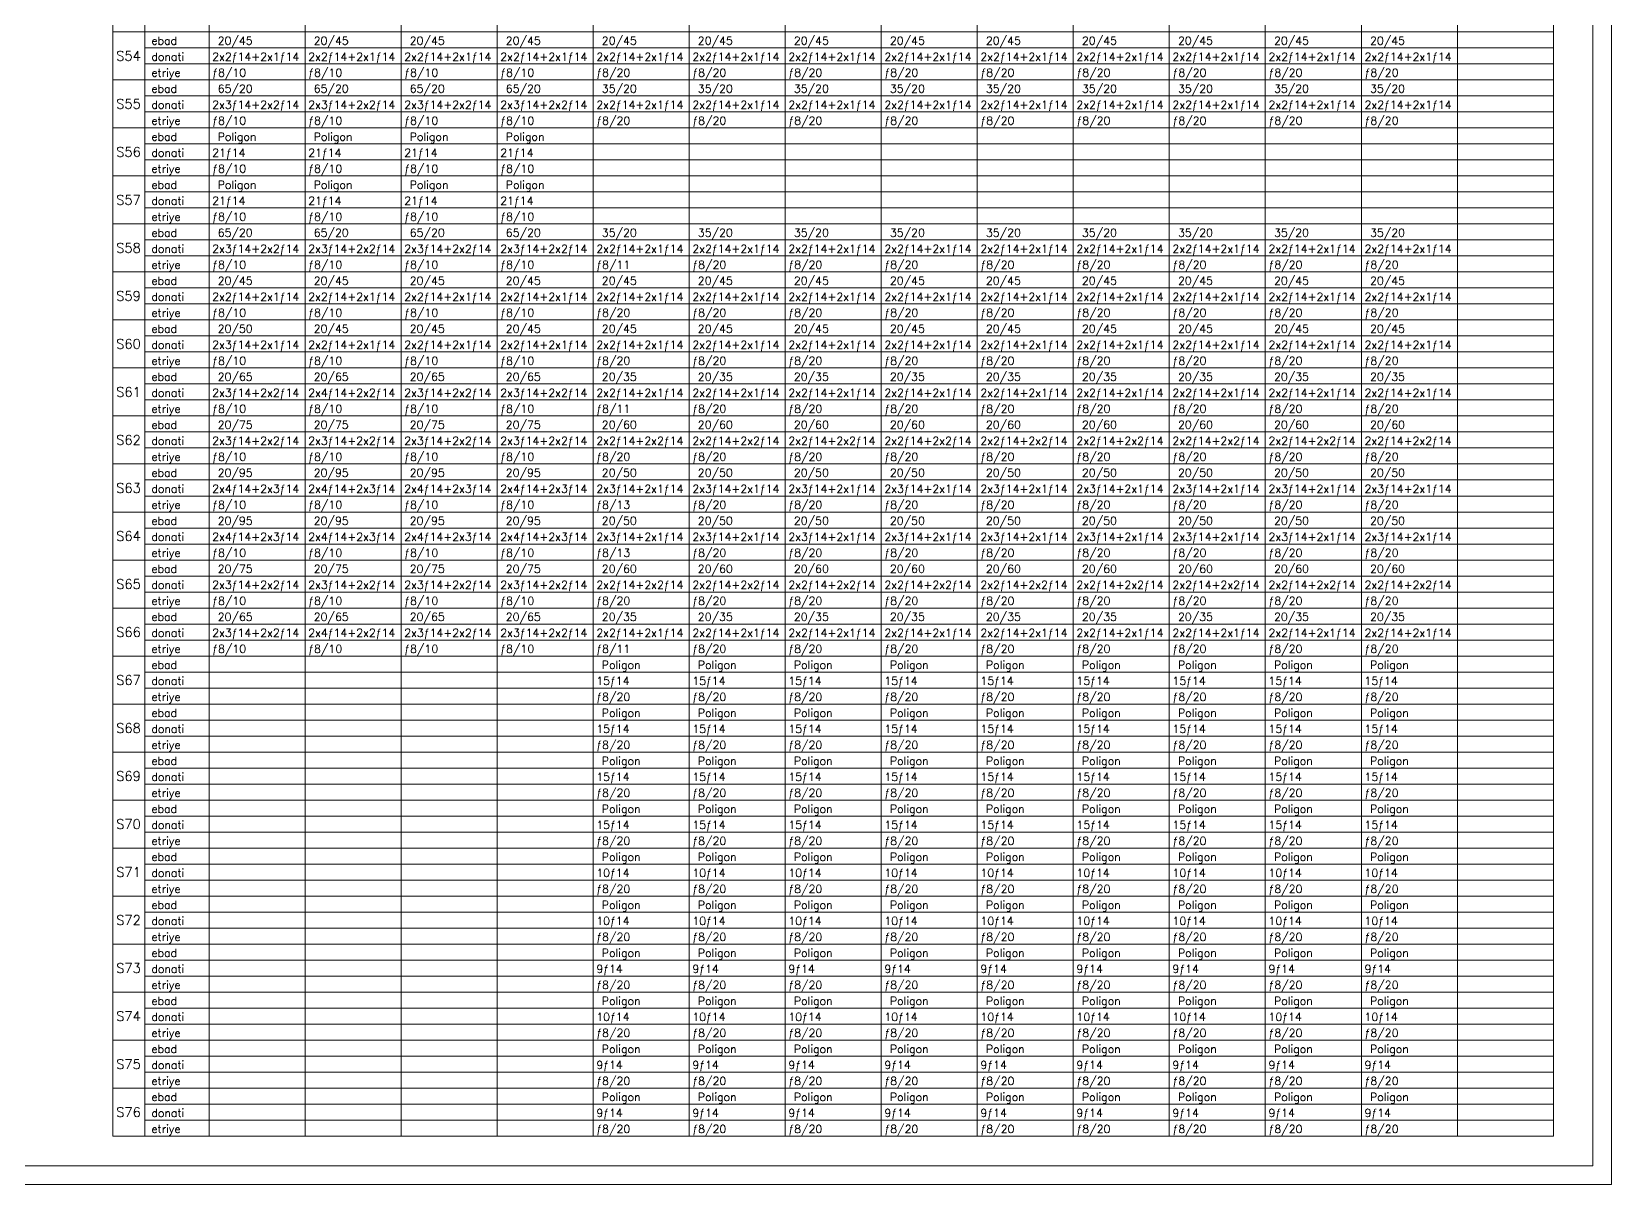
# Model space of a CAD drawing. Header units: inches. Extents: x -0.21 to 0.83, y 0.75 to 2.02.
# Drawn here: x 0.3412 to 0.8347, y 0.7468 to 1.1069 of the extents above; entities that cross this region are included whole.
import ezdxf

# ---------------------------------------------------------------- set-up
doc = ezdxf.new("R2010")
doc.units = ezdxf.units.IN
doc.header["$MEASUREMENT"] = 0
for name, color, linetype, lineweight in [('PENC2', 1, 'Continuous', 0), ('PENC3', 5, 'Continuous', 0), ('PENC4', 84, 'Continuous', 0)]:
    doc.layers.add(name, color=color, linetype=linetype, lineweight=lineweight)
doc.styles.add('RomanSTA', font='RomanSTA')

msp = doc.modelspace()

# ---------------------------------------------------------------- linework, layer by layer
at = {"layer": 'PENC2', "linetype": 'Continuous'}
for p, q in [((0.37661, 1.10182), (0.81661, 1.10182)), ((0.37661, 1.09682), (0.81661, 1.09682)), ((0.37661, 1.08682), (0.81661, 1.08682)), ((0.37661, 1.08182), (0.81661, 1.08182)), ((0.37661, 1.07182), (0.81661, 1.07182)), ((0.37661, 1.06682), (0.81661, 1.06682)), ((0.37661, 1.05682), (0.81661, 1.05682)), ((0.37661, 1.05182), (0.81661, 1.05182)), ((0.37661, 1.04182), (0.81661, 1.04182)), ((0.37661, 1.03682), (0.81661, 1.03682)), ((0.37661, 1.02682), (0.81661, 1.02682)), ((0.37661, 1.02182), (0.81661, 1.02182)), ((0.37661, 1.01182), (0.81661, 1.01182)), ((0.37661, 1.00682), (0.81661, 1.00682)), ((0.37661, 0.99682), (0.81661, 0.99682)), ((0.37661, 0.99182), (0.81661, 0.99182)), ((0.37661, 0.98182), (0.81661, 0.98182)), ((0.37661, 0.97682), (0.81661, 0.97682)), ((0.37661, 0.96682), (0.81661, 0.96682)), ((0.37661, 0.96182), (0.81661, 0.96182)), ((0.37661, 0.95182), (0.81661, 0.95182)), ((0.37661, 0.94682), (0.81661, 0.94682)), ((0.37661, 0.93682), (0.81661, 0.93682)), ((0.37661, 0.93182), (0.81661, 0.93182)), ((0.37661, 0.92182), (0.81661, 0.92182)), ((0.37661, 0.91682), (0.81661, 0.91682)), ((0.37661, 0.90682), (0.81661, 0.90682)), ((0.37661, 0.90182), (0.81661, 0.90182)), ((0.37661, 0.89182), (0.81661, 0.89182)), ((0.37661, 0.88682), (0.81661, 0.88682)), ((0.37661, 0.87682), (0.81661, 0.87682)), ((0.37661, 0.87182), (0.81661, 0.87182)), ((0.37661, 0.86182), (0.81661, 0.86182)), ((0.37661, 0.85682), (0.81661, 0.85682)), ((0.37661, 0.84682), (0.81661, 0.84682)), ((0.37661, 0.84182), (0.81661, 0.84182)), ((0.37661, 0.83182), (0.81661, 0.83182)), ((0.37661, 0.82682), (0.81661, 0.82682)), ((0.37661, 0.81682), (0.81661, 0.81682)), ((0.37661, 0.81182), (0.81661, 0.81182)), ((0.37661, 0.80182), (0.81661, 0.80182)), ((0.37661, 0.79682), (0.81661, 0.79682)), ((0.37661, 0.78682), (0.81661, 0.78682)), ((0.37661, 0.78182), (0.81661, 0.78182)), ((0.37661, 0.77182), (0.81661, 0.77182)), ((0.37661, 0.76682), (0.81661, 0.76682))]:
    msp.add_line(p, q, dxfattribs=at)
at = {"layer": 'PENC3'}
for points in [[(-0.15544, 1.95215), (-0.15544, 0.74675), (0.83473, 0.74675), (0.83473, 1.95215)], [(-0.14966, 1.94637), (-0.14966, 0.75254), (0.82895, 0.75254), (0.82895, 1.94637)]]:
    msp.add_lwpolyline(points, close=True, dxfattribs=at)
at = {"layer": 'PENC4', "linetype": 'Continuous'}
for p, q in [((0.36661, 1.91182), (0.36661, 0.76182)), ((0.39661, 1.91182), (0.39661, 0.76182)), ((0.42661, 1.91182), (0.42661, 0.76182)), ((0.45661, 1.91182), (0.45661, 0.76182)), ((0.48661, 1.91182), (0.48661, 0.76182)), ((0.51661, 1.91182), (0.51661, 0.76182)), ((0.54661, 1.91182), (0.54661, 0.76182)), ((0.57661, 1.91182), (0.57661, 0.76182)), ((0.60661, 1.91182), (0.60661, 0.76182)), ((0.63661, 1.91182), (0.63661, 0.76182)), ((0.66661, 1.91182), (0.66661, 0.76182)), ((0.69661, 1.91182), (0.69661, 0.76182)), ((0.72661, 1.91182), (0.72661, 0.76182)), ((0.75661, 1.91182), (0.75661, 0.76182)), ((0.78661, 1.91182), (0.78661, 0.76182)), ((0.81661, 1.91182), (0.81661, 0.76182)), ((0.37661, 1.90182), (0.37661, 0.76182)), ((0.36661, 1.10682), (0.81661, 1.10682)), ((0.36661, 1.09182), (0.81661, 1.09182)), ((0.36661, 1.07682), (0.81661, 1.07682)), ((0.36661, 1.06182), (0.81661, 1.06182)), ((0.36661, 1.04682), (0.81661, 1.04682)), ((0.36661, 1.03182), (0.81661, 1.03182)), ((0.36661, 1.01682), (0.81661, 1.01682)), ((0.36661, 1.00182), (0.81661, 1.00182)), ((0.36661, 0.98682), (0.81661, 0.98682)), ((0.36661, 0.97182), (0.81661, 0.97182)), ((0.36661, 0.95682), (0.81661, 0.95682)), ((0.36661, 0.94182), (0.81661, 0.94182)), ((0.36661, 0.92682), (0.81661, 0.92682)), ((0.36661, 0.91182), (0.81661, 0.91182)), ((0.36661, 0.89682), (0.81661, 0.89682)), ((0.36661, 0.88182), (0.81661, 0.88182)), ((0.36661, 0.86682), (0.81661, 0.86682)), ((0.36661, 0.85182), (0.81661, 0.85182)), ((0.36661, 0.83682), (0.81661, 0.83682)), ((0.36661, 0.82182), (0.81661, 0.82182)), ((0.36661, 0.80682), (0.81661, 0.80682)), ((0.36661, 0.79182), (0.81661, 0.79182)), ((0.36661, 0.77682), (0.81661, 0.77682)), ((0.36661, 0.76182), (0.81661, 0.76182))]:
    msp.add_line(p, q, dxfattribs=at)

# ---------------------------------------------------------------- texts
at = {"layer": 'PENC2', "style": 'RomanSTA'}
for s, p in [('ebad', (0.37861, 1.10282)), ('donati', (0.37861, 1.09782)), ('etriye', (0.37861, 1.09282)), ('ebad', (0.37861, 1.08782)), ('donati', (0.37861, 1.08282)), ('etriye', (0.37861, 1.07782)), ('ebad', (0.37861, 1.07282)), ('donati', (0.37861, 1.06782)), ('etriye', (0.37861, 1.06282)), ('ebad', (0.37861, 1.05782)), ('donati', (0.37861, 1.05282)), ('etriye', (0.37861, 1.04782)), ('ebad', (0.37861, 1.04282)), ('donati', (0.37861, 1.03782)), ('etriye', (0.37861, 1.03282)), ('ebad', (0.37861, 1.02782)), ('donati', (0.37861, 1.02282)), ('etriye', (0.37861, 1.01782)), ('ebad', (0.37861, 1.01282)), ('donati', (0.37861, 1.00782)), ('etriye', (0.37861, 1.00282)), ('ebad', (0.37861, 0.99782)), ('donati', (0.37861, 0.99282)), ('etriye', (0.37861, 0.98782)), ('ebad', (0.37861, 0.98282)), ('donati', (0.37861, 0.97782)), ('etriye', (0.37861, 0.97282)), ('ebad', (0.37861, 0.96782)), ('donati', (0.37861, 0.96282)), ('etriye', (0.37861, 0.95782)), ('ebad', (0.37861, 0.95282)), ('donati', (0.37861, 0.94782)), ('etriye', (0.37861, 0.94282)), ('ebad', (0.37861, 0.93782)), ('donati', (0.37861, 0.93282)), ('etriye', (0.37861, 0.92782)), ('ebad', (0.37861, 0.92282)), ('donati', (0.37861, 0.91782)), ('etriye', (0.37861, 0.91282)), ('ebad', (0.37861, 0.90782)), ('donati', (0.37861, 0.90282)), ('etriye', (0.37861, 0.89782)), ('ebad', (0.37861, 0.89282)), ('donati', (0.37861, 0.88782)), ('etriye', (0.37861, 0.88282)), ('ebad', (0.37861, 0.87782)), ('donati', (0.37861, 0.87282)), ('etriye', (0.37861, 0.86782)), ('ebad', (0.37861, 0.86282)), ('donati', (0.37861, 0.85782)), ('etriye', (0.37861, 0.85282)), ('ebad', (0.37861, 0.84782)), ('donati', (0.37861, 0.84282)), ('etriye', (0.37861, 0.83782)), ('ebad', (0.37861, 0.83282)), ('donati', (0.37861, 0.82782)), ('etriye', (0.37861, 0.82282)), ('ebad', (0.37861, 0.81782)), ('donati', (0.37861, 0.81282)), ('etriye', (0.37861, 0.80782)), ('ebad', (0.37861, 0.80282)), ('donati', (0.37861, 0.79782)), ('etriye', (0.37861, 0.79282)), ('ebad', (0.37861, 0.78782)), ('donati', (0.37861, 0.78282)), ('etriye', (0.37861, 0.77782)), ('ebad', (0.37861, 0.77282)), ('donati', (0.37861, 0.76782)), ('etriye', (0.37861, 0.76282))]:
    msp.add_text(s, height=0.0025, dxfattribs=at).set_placement(p)
at = {"layer": 'PENC3', "style": 'RomanSTA'}
for s, p in [(' 20/45', (0.39761, 1.10282)), (' 20/45', (0.42761, 1.10282)), (' 20/45', (0.45761, 1.10282)), (' 20/45', (0.48761, 1.10282)), (' 20/45', (0.51761, 1.10282)), (' 20/45', (0.54761, 1.10282)), (' 20/45', (0.57761, 1.10282)), (' 20/45', (0.60761, 1.10282)), (' 20/45', (0.63761, 1.10282)), (' 20/45', (0.66761, 1.10282)), (' 20/45', (0.69761, 1.10282)), (' 20/45', (0.72761, 1.10282)), (' 20/45', (0.75761, 1.10282)), ('ƒ8/10', (0.39761, 1.09282)), ('2x2ƒ14+2x1ƒ14', (0.39761, 1.09782)), ('ƒ8/10', (0.42761, 1.09282)), ('2x2ƒ14+2x1ƒ14', (0.42761, 1.09782)), ('ƒ8/10', (0.45761, 1.09282)), ('2x2ƒ14+2x1ƒ14', (0.45761, 1.09782)), ('ƒ8/10', (0.48761, 1.09282)), ('2x2ƒ14+2x1ƒ14', (0.48761, 1.09782)), ('ƒ8/20', (0.51761, 1.09282)), ('2x2ƒ14+2x1ƒ14', (0.51761, 1.09782)), ('ƒ8/20', (0.54761, 1.09282)), ('2x2ƒ14+2x1ƒ14', (0.54761, 1.09782)), ('ƒ8/20', (0.57761, 1.09282)), ('2x2ƒ14+2x1ƒ14', (0.57761, 1.09782)), ('ƒ8/20', (0.60761, 1.09282)), ('2x2ƒ14+2x1ƒ14', (0.60761, 1.09782)), ('ƒ8/20', (0.63761, 1.09282)), ('2x2ƒ14+2x1ƒ14', (0.63761, 1.09782)), ('ƒ8/20', (0.66761, 1.09282)), ('2x2ƒ14+2x1ƒ14', (0.66761, 1.09782)), ('ƒ8/20', (0.69761, 1.09282)), ('2x2ƒ14+2x1ƒ14', (0.69761, 1.09782)), ('ƒ8/20', (0.72761, 1.09282)), ('2x2ƒ14+2x1ƒ14', (0.72761, 1.09782)), ('ƒ8/20', (0.75761, 1.09282)), ('2x2ƒ14+2x1ƒ14', (0.75761, 1.09782)), (' 65/20', (0.39761, 1.08782)), (' 65/20', (0.42761, 1.08782)), (' 65/20', (0.45761, 1.08782)), (' 65/20', (0.48761, 1.08782)), (' 35/20', (0.51761, 1.08782)), (' 35/20', (0.54761, 1.08782)), (' 35/20', (0.57761, 1.08782)), (' 35/20', (0.60761, 1.08782)), (' 35/20', (0.63761, 1.08782)), (' 35/20', (0.66761, 1.08782)), (' 35/20', (0.69761, 1.08782)), (' 35/20', (0.72761, 1.08782)), (' 35/20', (0.75761, 1.08782)), ('2x3ƒ14+2x2ƒ14', (0.39761, 1.08282)), ('2x3ƒ14+2x2ƒ14', (0.42761, 1.08282)), ('2x3ƒ14+2x2ƒ14', (0.45761, 1.08282)), ('2x3ƒ14+2x2ƒ14', (0.48761, 1.08282)), ('2x2ƒ14+2x1ƒ14', (0.51761, 1.08282)), ('2x2ƒ14+2x1ƒ14', (0.54761, 1.08282)), ('2x2ƒ14+2x1ƒ14', (0.57761, 1.08282)), ('2x2ƒ14+2x1ƒ14', (0.60761, 1.08282)), ('2x2ƒ14+2x1ƒ14', (0.63761, 1.08282)), ('2x2ƒ14+2x1ƒ14', (0.66761, 1.08282)), ('2x2ƒ14+2x1ƒ14', (0.69761, 1.08282)), ('2x2ƒ14+2x1ƒ14', (0.72761, 1.08282)), ('2x2ƒ14+2x1ƒ14', (0.75761, 1.08282)), ('ƒ8/10', (0.39761, 1.07782)), ('ƒ8/10', (0.42761, 1.07782)), ('ƒ8/10', (0.45761, 1.07782)), ('ƒ8/10', (0.48761, 1.07782)), ('ƒ8/20', (0.51761, 1.07782)), ('ƒ8/20', (0.54761, 1.07782)), ('ƒ8/20', (0.57761, 1.07782)), ('ƒ8/20', (0.60761, 1.07782)), ('ƒ8/20', (0.63761, 1.07782)), ('ƒ8/20', (0.66761, 1.07782)), ('ƒ8/20', (0.69761, 1.07782)), ('ƒ8/20', (0.72761, 1.07782)), ('ƒ8/20', (0.75761, 1.07782)), (' Poligon', (0.39761, 1.07282)), (' Poligon', (0.42761, 1.07282)), (' Poligon', (0.45761, 1.07282)), (' Poligon', (0.48761, 1.07282)), ('21ƒ14', (0.39761, 1.06782)), ('21ƒ14', (0.42761, 1.06782)), ('21ƒ14', (0.45761, 1.06782)), ('21ƒ14', (0.48761, 1.06782)), ('ƒ8/10', (0.39761, 1.06282)), ('ƒ8/10', (0.42761, 1.06282)), ('ƒ8/10', (0.45761, 1.06282)), ('ƒ8/10', (0.48761, 1.06282)), (' Poligon', (0.39761, 1.05782)), (' Poligon', (0.42761, 1.05782)), (' Poligon', (0.45761, 1.05782)), (' Poligon', (0.48761, 1.05782)), ('21ƒ14', (0.39761, 1.05282)), ('21ƒ14', (0.42761, 1.05282)), ('21ƒ14', (0.45761, 1.05282)), ('21ƒ14', (0.48761, 1.05282)), ('ƒ8/10', (0.39761, 1.04782)), ('ƒ8/10', (0.42761, 1.04782)), ('ƒ8/10', (0.45761, 1.04782)), ('ƒ8/10', (0.48761, 1.04782)), (' 65/20', (0.39761, 1.04282)), (' 65/20', (0.42761, 1.04282)), (' 65/20', (0.45761, 1.04282)), (' 65/20', (0.48761, 1.04282)), (' 35/20', (0.51761, 1.04282)), (' 35/20', (0.54761, 1.04282)), (' 35/20', (0.57761, 1.04282)), (' 35/20', (0.60761, 1.04282)), (' 35/20', (0.63761, 1.04282)), (' 35/20', (0.66761, 1.04282)), (' 35/20', (0.69761, 1.04282)), (' 35/20', (0.72761, 1.04282)), (' 35/20', (0.75761, 1.04282)), ('2x3ƒ14+2x2ƒ14', (0.39761, 1.03782)), ('2x3ƒ14+2x2ƒ14', (0.42761, 1.03782)), ('2x3ƒ14+2x2ƒ14', (0.45761, 1.03782)), ('2x3ƒ14+2x2ƒ14', (0.48761, 1.03782)), ('2x2ƒ14+2x1ƒ14', (0.51761, 1.03782)), ('2x2ƒ14+2x1ƒ14', (0.54761, 1.03782)), ('2x2ƒ14+2x1ƒ14', (0.57761, 1.03782)), ('2x2ƒ14+2x1ƒ14', (0.60761, 1.03782)), ('2x2ƒ14+2x1ƒ14', (0.63761, 1.03782)), ('2x2ƒ14+2x1ƒ14', (0.66761, 1.03782)), ('2x2ƒ14+2x1ƒ14', (0.69761, 1.03782)), ('2x2ƒ14+2x1ƒ14', (0.72761, 1.03782)), ('2x2ƒ14+2x1ƒ14', (0.75761, 1.03782)), ('ƒ8/10', (0.39761, 1.03282)), ('ƒ8/10', (0.42761, 1.03282)), ('ƒ8/10', (0.45761, 1.03282)), ('ƒ8/10', (0.48761, 1.03282)), ('ƒ8/11', (0.51761, 1.03282)), ('ƒ8/20', (0.54761, 1.03282)), ('ƒ8/20', (0.57761, 1.03282)), ('ƒ8/20', (0.60761, 1.03282)), ('ƒ8/20', (0.63761, 1.03282)), ('ƒ8/20', (0.66761, 1.03282)), ('ƒ8/20', (0.69761, 1.03282)), ('ƒ8/20', (0.72761, 1.03282)), ('ƒ8/20', (0.75761, 1.03282)), (' 20/45', (0.39761, 1.02782)), (' 20/45', (0.42761, 1.02782)), (' 20/45', (0.45761, 1.02782)), (' 20/45', (0.48761, 1.02782)), (' 20/45', (0.51761, 1.02782)), (' 20/45', (0.54761, 1.02782)), (' 20/45', (0.57761, 1.02782)), (' 20/45', (0.60761, 1.02782)), (' 20/45', (0.63761, 1.02782)), (' 20/45', (0.66761, 1.02782)), (' 20/45', (0.69761, 1.02782)), (' 20/45', (0.72761, 1.02782)), (' 20/45', (0.75761, 1.02782)), ('2x2ƒ14+2x1ƒ14', (0.39761, 1.02282)), ('2x2ƒ14+2x1ƒ14', (0.42761, 1.02282)), ('2x2ƒ14+2x1ƒ14', (0.45761, 1.02282)), ('2x2ƒ14+2x1ƒ14', (0.48761, 1.02282)), ('2x2ƒ14+2x1ƒ14', (0.51761, 1.02282)), ('2x2ƒ14+2x1ƒ14', (0.54761, 1.02282)), ('2x2ƒ14+2x1ƒ14', (0.57761, 1.02282)), ('2x2ƒ14+2x1ƒ14', (0.60761, 1.02282)), ('2x2ƒ14+2x1ƒ14', (0.63761, 1.02282)), ('2x2ƒ14+2x1ƒ14', (0.66761, 1.02282)), ('2x2ƒ14+2x1ƒ14', (0.69761, 1.02282)), ('2x2ƒ14+2x1ƒ14', (0.72761, 1.02282)), ('2x2ƒ14+2x1ƒ14', (0.75761, 1.02282)), ('ƒ8/10', (0.39761, 1.01782)), ('ƒ8/10', (0.42761, 1.01782)), ('ƒ8/10', (0.45761, 1.01782)), ('ƒ8/10', (0.48761, 1.01782)), ('ƒ8/20', (0.51761, 1.01782)), ('ƒ8/20', (0.54761, 1.01782)), ('ƒ8/20', (0.57761, 1.01782)), ('ƒ8/20', (0.60761, 1.01782)), ('ƒ8/20', (0.63761, 1.01782)), ('ƒ8/20', (0.66761, 1.01782)), ('ƒ8/20', (0.69761, 1.01782)), ('ƒ8/20', (0.72761, 1.01782)), ('ƒ8/20', (0.75761, 1.01782)), (' 20/50', (0.39761, 1.01282)), (' 20/45', (0.42761, 1.01282)), (' 20/45', (0.45761, 1.01282)), (' 20/45', (0.48761, 1.01282)), (' 20/45', (0.51761, 1.01282)), (' 20/45', (0.54761, 1.01282)), (' 20/45', (0.57761, 1.01282)), (' 20/45', (0.60761, 1.01282)), (' 20/45', (0.63761, 1.01282)), (' 20/45', (0.66761, 1.01282)), (' 20/45', (0.69761, 1.01282)), (' 20/45', (0.72761, 1.01282)), (' 20/45', (0.75761, 1.01282)), ('2x3ƒ14+2x1ƒ14', (0.39761, 1.00782)), ('2x2ƒ14+2x1ƒ14', (0.42761, 1.00782)), ('2x2ƒ14+2x1ƒ14', (0.45761, 1.00782)), ('2x2ƒ14+2x1ƒ14', (0.48761, 1.00782)), ('2x2ƒ14+2x1ƒ14', (0.51761, 1.00782)), ('2x2ƒ14+2x1ƒ14', (0.54761, 1.00782)), ('2x2ƒ14+2x1ƒ14', (0.57761, 1.00782)), ('2x2ƒ14+2x1ƒ14', (0.60761, 1.00782)), ('2x2ƒ14+2x1ƒ14', (0.63761, 1.00782)), ('2x2ƒ14+2x1ƒ14', (0.66761, 1.00782)), ('2x2ƒ14+2x1ƒ14', (0.69761, 1.00782)), ('2x2ƒ14+2x1ƒ14', (0.72761, 1.00782)), ('2x2ƒ14+2x1ƒ14', (0.75761, 1.00782)), ('ƒ8/10', (0.39761, 1.00282)), ('ƒ8/10', (0.42761, 1.00282)), ('ƒ8/10', (0.45761, 1.00282)), ('ƒ8/10', (0.48761, 1.00282)), ('ƒ8/20', (0.51761, 1.00282)), ('ƒ8/20', (0.54761, 1.00282)), ('ƒ8/20', (0.57761, 1.00282)), ('ƒ8/20', (0.60761, 1.00282)), ('ƒ8/20', (0.63761, 1.00282)), ('ƒ8/20', (0.66761, 1.00282)), ('ƒ8/20', (0.69761, 1.00282)), ('ƒ8/20', (0.72761, 1.00282)), ('ƒ8/20', (0.75761, 1.00282)), (' 20/65', (0.39761, 0.99782)), (' 20/65', (0.42761, 0.99782)), (' 20/65', (0.45761, 0.99782)), (' 20/65', (0.48761, 0.99782)), (' 20/35', (0.51761, 0.99782)), (' 20/35', (0.54761, 0.99782)), (' 20/35', (0.57761, 0.99782)), (' 20/35', (0.60761, 0.99782)), (' 20/35', (0.63761, 0.99782)), (' 20/35', (0.66761, 0.99782)), (' 20/35', (0.69761, 0.99782)), (' 20/35', (0.72761, 0.99782)), (' 20/35', (0.75761, 0.99782)), ('2x3ƒ14+2x2ƒ14', (0.39761, 0.99282)), ('2x4ƒ14+2x2ƒ14', (0.42761, 0.99282)), ('2x3ƒ14+2x2ƒ14', (0.45761, 0.99282)), ('2x3ƒ14+2x2ƒ14', (0.48761, 0.99282)), ('2x2ƒ14+2x1ƒ14', (0.51761, 0.99282)), ('2x2ƒ14+2x1ƒ14', (0.54761, 0.99282)), ('2x2ƒ14+2x1ƒ14', (0.57761, 0.99282)), ('2x2ƒ14+2x1ƒ14', (0.60761, 0.99282)), ('2x2ƒ14+2x1ƒ14', (0.63761, 0.99282)), ('2x2ƒ14+2x1ƒ14', (0.66761, 0.99282)), ('2x2ƒ14+2x1ƒ14', (0.69761, 0.99282)), ('2x2ƒ14+2x1ƒ14', (0.72761, 0.99282)), ('2x2ƒ14+2x1ƒ14', (0.75761, 0.99282)), ('ƒ8/10', (0.39761, 0.98782)), ('ƒ8/10', (0.42761, 0.98782)), ('ƒ8/10', (0.45761, 0.98782)), ('ƒ8/10', (0.48761, 0.98782)), ('ƒ8/11', (0.51761, 0.98782)), ('ƒ8/20', (0.54761, 0.98782)), ('ƒ8/20', (0.57761, 0.98782)), ('ƒ8/20', (0.60761, 0.98782)), ('ƒ8/20', (0.63761, 0.98782)), ('ƒ8/20', (0.66761, 0.98782)), ('ƒ8/20', (0.69761, 0.98782)), ('ƒ8/20', (0.72761, 0.98782)), ('ƒ8/20', (0.75761, 0.98782)), (' 20/75', (0.39761, 0.98282)), (' 20/75', (0.42761, 0.98282)), (' 20/75', (0.45761, 0.98282)), (' 20/75', (0.48761, 0.98282)), (' 20/60', (0.51761, 0.98282)), (' 20/60', (0.54761, 0.98282)), (' 20/60', (0.57761, 0.98282)), (' 20/60', (0.60761, 0.98282)), (' 20/60', (0.63761, 0.98282)), (' 20/60', (0.66761, 0.98282)), (' 20/60', (0.69761, 0.98282)), (' 20/60', (0.72761, 0.98282)), (' 20/60', (0.75761, 0.98282)), ('2x3ƒ14+2x2ƒ14', (0.39761, 0.97782)), ('2x3ƒ14+2x2ƒ14', (0.42761, 0.97782)), ('2x3ƒ14+2x2ƒ14', (0.45761, 0.97782)), ('2x3ƒ14+2x2ƒ14', (0.48761, 0.97782)), ('2x2ƒ14+2x2ƒ14', (0.51761, 0.97782)), ('2x2ƒ14+2x2ƒ14', (0.54761, 0.97782)), ('2x2ƒ14+2x2ƒ14', (0.57761, 0.97782)), ('2x2ƒ14+2x2ƒ14', (0.60761, 0.97782)), ('2x2ƒ14+2x2ƒ14', (0.63761, 0.97782)), ('2x2ƒ14+2x2ƒ14', (0.66761, 0.97782)), ('2x2ƒ14+2x2ƒ14', (0.69761, 0.97782)), ('2x2ƒ14+2x2ƒ14', (0.72761, 0.97782)), ('2x2ƒ14+2x2ƒ14', (0.75761, 0.97782)), ('ƒ8/10', (0.39761, 0.97282)), ('ƒ8/10', (0.42761, 0.97282)), ('ƒ8/10', (0.45761, 0.97282)), ('ƒ8/10', (0.48761, 0.97282)), ('ƒ8/20', (0.51761, 0.97282)), ('ƒ8/20', (0.54761, 0.97282)), ('ƒ8/20', (0.57761, 0.97282)), ('ƒ8/20', (0.60761, 0.97282)), ('ƒ8/20', (0.63761, 0.97282)), ('ƒ8/20', (0.66761, 0.97282)), ('ƒ8/20', (0.69761, 0.97282)), ('ƒ8/20', (0.72761, 0.97282)), ('ƒ8/20', (0.75761, 0.97282)), (' 20/95', (0.39761, 0.96782)), (' 20/95', (0.42761, 0.96782)), (' 20/95', (0.45761, 0.96782)), (' 20/95', (0.48761, 0.96782)), (' 20/50', (0.51761, 0.96782)), (' 20/50', (0.54761, 0.96782)), (' 20/50', (0.57761, 0.96782)), (' 20/50', (0.60761, 0.96782)), (' 20/50', (0.63761, 0.96782)), (' 20/50', (0.66761, 0.96782)), (' 20/50', (0.69761, 0.96782)), (' 20/50', (0.72761, 0.96782)), (' 20/50', (0.75761, 0.96782)), ('2x4ƒ14+2x3ƒ14', (0.39761, 0.96282)), ('2x4ƒ14+2x3ƒ14', (0.42761, 0.96282)), ('2x4ƒ14+2x3ƒ14', (0.45761, 0.96282)), ('2x4ƒ14+2x3ƒ14', (0.48761, 0.96282)), ('2x3ƒ14+2x1ƒ14', (0.51761, 0.96282)), ('2x3ƒ14+2x1ƒ14', (0.54761, 0.96282)), ('2x3ƒ14+2x1ƒ14', (0.57761, 0.96282)), ('2x3ƒ14+2x1ƒ14', (0.60761, 0.96282)), ('2x3ƒ14+2x1ƒ14', (0.63761, 0.96282)), ('2x3ƒ14+2x1ƒ14', (0.66761, 0.96282)), ('2x3ƒ14+2x1ƒ14', (0.69761, 0.96282)), ('2x3ƒ14+2x1ƒ14', (0.72761, 0.96282)), ('2x3ƒ14+2x1ƒ14', (0.75761, 0.96282)), ('ƒ8/10', (0.39761, 0.95782)), ('ƒ8/10', (0.42761, 0.95782)), ('ƒ8/10', (0.45761, 0.95782)), ('ƒ8/10', (0.48761, 0.95782)), ('ƒ8/13', (0.51761, 0.95782)), ('ƒ8/20', (0.54761, 0.95782)), ('ƒ8/20', (0.57761, 0.95782)), ('ƒ8/20', (0.60761, 0.95782)), ('ƒ8/20', (0.63761, 0.95782)), ('ƒ8/20', (0.66761, 0.95782)), ('ƒ8/20', (0.69761, 0.95782)), ('ƒ8/20', (0.72761, 0.95782)), ('ƒ8/20', (0.75761, 0.95782)), (' 20/95', (0.39761, 0.95282)), (' 20/95', (0.42761, 0.95282)), (' 20/95', (0.45761, 0.95282)), (' 20/95', (0.48761, 0.95282)), (' 20/50', (0.51761, 0.95282)), (' 20/50', (0.54761, 0.95282)), (' 20/50', (0.57761, 0.95282)), (' 20/50', (0.60761, 0.95282)), (' 20/50', (0.63761, 0.95282)), (' 20/50', (0.66761, 0.95282)), (' 20/50', (0.69761, 0.95282)), (' 20/50', (0.72761, 0.95282)), (' 20/50', (0.75761, 0.95282)), ('2x4ƒ14+2x3ƒ14', (0.39761, 0.94782)), ('2x4ƒ14+2x3ƒ14', (0.42761, 0.94782)), ('2x4ƒ14+2x3ƒ14', (0.45761, 0.94782)), ('2x4ƒ14+2x3ƒ14', (0.48761, 0.94782)), ('2x3ƒ14+2x1ƒ14', (0.51761, 0.94782)), ('2x3ƒ14+2x1ƒ14', (0.54761, 0.94782)), ('2x3ƒ14+2x1ƒ14', (0.57761, 0.94782)), ('2x3ƒ14+2x1ƒ14', (0.60761, 0.94782)), ('2x3ƒ14+2x1ƒ14', (0.63761, 0.94782)), ('2x3ƒ14+2x1ƒ14', (0.66761, 0.94782)), ('2x3ƒ14+2x1ƒ14', (0.69761, 0.94782)), ('2x3ƒ14+2x1ƒ14', (0.72761, 0.94782)), ('2x3ƒ14+2x1ƒ14', (0.75761, 0.94782)), ('ƒ8/10', (0.39761, 0.94282)), ('ƒ8/10', (0.42761, 0.94282)), ('ƒ8/10', (0.45761, 0.94282)), ('ƒ8/10', (0.48761, 0.94282)), ('ƒ8/13', (0.51761, 0.94282)), ('ƒ8/20', (0.54761, 0.94282)), ('ƒ8/20', (0.57761, 0.94282)), ('ƒ8/20', (0.60761, 0.94282)), ('ƒ8/20', (0.63761, 0.94282)), ('ƒ8/20', (0.66761, 0.94282)), ('ƒ8/20', (0.69761, 0.94282)), ('ƒ8/20', (0.72761, 0.94282)), ('ƒ8/20', (0.75761, 0.94282)), (' 20/75', (0.39761, 0.93782)), (' 20/75', (0.42761, 0.93782)), (' 20/75', (0.45761, 0.93782)), (' 20/75', (0.48761, 0.93782)), (' 20/60', (0.51761, 0.93782)), (' 20/60', (0.54761, 0.93782)), (' 20/60', (0.57761, 0.93782)), (' 20/60', (0.60761, 0.93782)), (' 20/60', (0.63761, 0.93782)), (' 20/60', (0.66761, 0.93782)), (' 20/60', (0.69761, 0.93782)), (' 20/60', (0.72761, 0.93782)), (' 20/60', (0.75761, 0.93782)), ('2x3ƒ14+2x2ƒ14', (0.39761, 0.93282)), ('2x3ƒ14+2x2ƒ14', (0.42761, 0.93282)), ('2x3ƒ14+2x2ƒ14', (0.45761, 0.93282)), ('2x3ƒ14+2x2ƒ14', (0.48761, 0.93282)), ('2x2ƒ14+2x2ƒ14', (0.51761, 0.93282)), ('2x2ƒ14+2x2ƒ14', (0.54761, 0.93282)), ('2x2ƒ14+2x2ƒ14', (0.57761, 0.93282)), ('2x2ƒ14+2x2ƒ14', (0.60761, 0.93282)), ('2x2ƒ14+2x2ƒ14', (0.63761, 0.93282)), ('2x2ƒ14+2x2ƒ14', (0.66761, 0.93282)), ('2x2ƒ14+2x2ƒ14', (0.69761, 0.93282)), ('2x2ƒ14+2x2ƒ14', (0.72761, 0.93282)), ('2x2ƒ14+2x2ƒ14', (0.75761, 0.93282)), ('ƒ8/10', (0.39761, 0.92782)), ('ƒ8/10', (0.42761, 0.92782)), ('ƒ8/10', (0.45761, 0.92782)), ('ƒ8/10', (0.48761, 0.92782)), ('ƒ8/20', (0.51761, 0.92782)), ('ƒ8/20', (0.54761, 0.92782)), ('ƒ8/20', (0.57761, 0.92782)), ('ƒ8/20', (0.60761, 0.92782)), ('ƒ8/20', (0.63761, 0.92782)), ('ƒ8/20', (0.66761, 0.92782)), ('ƒ8/20', (0.69761, 0.92782)), ('ƒ8/20', (0.72761, 0.92782)), ('ƒ8/20', (0.75761, 0.92782)), (' 20/65', (0.39761, 0.92282)), (' 20/65', (0.42761, 0.92282)), (' 20/65', (0.45761, 0.92282)), (' 20/65', (0.48761, 0.92282)), (' 20/35', (0.51761, 0.92282)), (' 20/35', (0.54761, 0.92282)), (' 20/35', (0.57761, 0.92282)), (' 20/35', (0.60761, 0.92282)), (' 20/35', (0.63761, 0.92282)), (' 20/35', (0.66761, 0.92282)), (' 20/35', (0.69761, 0.92282)), (' 20/35', (0.72761, 0.92282)), (' 20/35', (0.75761, 0.92282)), ('2x3ƒ14+2x2ƒ14', (0.39761, 0.91782)), ('2x4ƒ14+2x2ƒ14', (0.42761, 0.91782)), ('2x3ƒ14+2x2ƒ14', (0.45761, 0.91782)), ('2x3ƒ14+2x2ƒ14', (0.48761, 0.91782)), ('2x2ƒ14+2x1ƒ14', (0.51761, 0.91782)), ('2x2ƒ14+2x1ƒ14', (0.54761, 0.91782)), ('2x2ƒ14+2x1ƒ14', (0.57761, 0.91782)), ('2x2ƒ14+2x1ƒ14', (0.60761, 0.91782)), ('2x2ƒ14+2x1ƒ14', (0.63761, 0.91782)), ('2x2ƒ14+2x1ƒ14', (0.66761, 0.91782)), ('2x2ƒ14+2x1ƒ14', (0.69761, 0.91782)), ('2x2ƒ14+2x1ƒ14', (0.72761, 0.91782)), ('2x2ƒ14+2x1ƒ14', (0.75761, 0.91782)), ('ƒ8/10', (0.39761, 0.91282)), ('ƒ8/10', (0.42761, 0.91282)), ('ƒ8/10', (0.45761, 0.91282)), ('ƒ8/10', (0.48761, 0.91282)), ('ƒ8/11', (0.51761, 0.91282)), ('ƒ8/20', (0.54761, 0.91282)), ('ƒ8/20', (0.57761, 0.91282)), ('ƒ8/20', (0.60761, 0.91282)), ('ƒ8/20', (0.63761, 0.91282)), ('ƒ8/20', (0.66761, 0.91282)), ('ƒ8/20', (0.69761, 0.91282)), ('ƒ8/20', (0.72761, 0.91282)), ('ƒ8/20', (0.75761, 0.91282)), (' Poligon', (0.51761, 0.90782)), (' Poligon', (0.54761, 0.90782)), (' Poligon', (0.57761, 0.90782)), (' Poligon', (0.60761, 0.90782)), (' Poligon', (0.63761, 0.90782)), (' Poligon', (0.66761, 0.90782)), (' Poligon', (0.69761, 0.90782)), (' Poligon', (0.72761, 0.90782)), (' Poligon', (0.75761, 0.90782)), ('15ƒ14', (0.51761, 0.90282)), ('15ƒ14', (0.54761, 0.90282)), ('15ƒ14', (0.57761, 0.90282)), ('15ƒ14', (0.60761, 0.90282)), ('15ƒ14', (0.63761, 0.90282)), ('15ƒ14', (0.66761, 0.90282)), ('15ƒ14', (0.69761, 0.90282)), ('15ƒ14', (0.72761, 0.90282)), ('15ƒ14', (0.75761, 0.90282)), ('ƒ8/20', (0.51761, 0.89782)), ('ƒ8/20', (0.54761, 0.89782)), ('ƒ8/20', (0.57761, 0.89782)), ('ƒ8/20', (0.60761, 0.89782)), ('ƒ8/20', (0.63761, 0.89782)), ('ƒ8/20', (0.66761, 0.89782)), ('ƒ8/20', (0.69761, 0.89782)), ('ƒ8/20', (0.72761, 0.89782)), ('ƒ8/20', (0.75761, 0.89782)), (' Poligon', (0.51761, 0.89282)), (' Poligon', (0.54761, 0.89282)), (' Poligon', (0.57761, 0.89282)), (' Poligon', (0.60761, 0.89282)), (' Poligon', (0.63761, 0.89282)), (' Poligon', (0.66761, 0.89282)), (' Poligon', (0.69761, 0.89282)), (' Poligon', (0.72761, 0.89282)), (' Poligon', (0.75761, 0.89282)), ('15ƒ14', (0.51761, 0.88782)), ('15ƒ14', (0.54761, 0.88782)), ('15ƒ14', (0.57761, 0.88782)), ('15ƒ14', (0.60761, 0.88782)), ('15ƒ14', (0.63761, 0.88782)), ('15ƒ14', (0.66761, 0.88782)), ('15ƒ14', (0.69761, 0.88782)), ('15ƒ14', (0.72761, 0.88782)), ('15ƒ14', (0.75761, 0.88782)), ('ƒ8/20', (0.51761, 0.88282)), ('ƒ8/20', (0.54761, 0.88282)), ('ƒ8/20', (0.57761, 0.88282)), ('ƒ8/20', (0.60761, 0.88282)), ('ƒ8/20', (0.63761, 0.88282)), ('ƒ8/20', (0.66761, 0.88282)), ('ƒ8/20', (0.69761, 0.88282)), ('ƒ8/20', (0.72761, 0.88282)), ('ƒ8/20', (0.75761, 0.88282)), (' Poligon', (0.51761, 0.87782)), (' Poligon', (0.54761, 0.87782)), (' Poligon', (0.57761, 0.87782)), (' Poligon', (0.60761, 0.87782)), (' Poligon', (0.63761, 0.87782)), (' Poligon', (0.66761, 0.87782)), (' Poligon', (0.69761, 0.87782)), (' Poligon', (0.72761, 0.87782)), (' Poligon', (0.75761, 0.87782)), ('15ƒ14', (0.51761, 0.87282)), ('15ƒ14', (0.54761, 0.87282)), ('15ƒ14', (0.57761, 0.87282)), ('15ƒ14', (0.60761, 0.87282)), ('15ƒ14', (0.63761, 0.87282)), ('15ƒ14', (0.66761, 0.87282)), ('15ƒ14', (0.69761, 0.87282)), ('15ƒ14', (0.72761, 0.87282)), ('15ƒ14', (0.75761, 0.87282)), ('ƒ8/20', (0.51761, 0.86782)), ('ƒ8/20', (0.54761, 0.86782)), ('ƒ8/20', (0.57761, 0.86782)), ('ƒ8/20', (0.60761, 0.86782)), ('ƒ8/20', (0.63761, 0.86782)), ('ƒ8/20', (0.66761, 0.86782)), ('ƒ8/20', (0.69761, 0.86782)), ('ƒ8/20', (0.72761, 0.86782)), ('ƒ8/20', (0.75761, 0.86782)), (' Poligon', (0.51761, 0.86282)), (' Poligon', (0.54761, 0.86282)), (' Poligon', (0.57761, 0.86282)), (' Poligon', (0.60761, 0.86282)), (' Poligon', (0.63761, 0.86282)), (' Poligon', (0.66761, 0.86282)), (' Poligon', (0.69761, 0.86282)), (' Poligon', (0.72761, 0.86282)), (' Poligon', (0.75761, 0.86282)), ('15ƒ14', (0.51761, 0.85782)), ('15ƒ14', (0.54761, 0.85782)), ('15ƒ14', (0.57761, 0.85782)), ('15ƒ14', (0.60761, 0.85782)), ('15ƒ14', (0.63761, 0.85782)), ('15ƒ14', (0.66761, 0.85782)), ('15ƒ14', (0.69761, 0.85782)), ('15ƒ14', (0.72761, 0.85782)), ('15ƒ14', (0.75761, 0.85782)), ('ƒ8/20', (0.51761, 0.85282)), ('ƒ8/20', (0.54761, 0.85282)), ('ƒ8/20', (0.57761, 0.85282)), ('ƒ8/20', (0.60761, 0.85282)), ('ƒ8/20', (0.63761, 0.85282)), ('ƒ8/20', (0.66761, 0.85282)), ('ƒ8/20', (0.69761, 0.85282)), ('ƒ8/20', (0.72761, 0.85282)), ('ƒ8/20', (0.75761, 0.85282)), (' Poligon', (0.51761, 0.84782)), (' Poligon', (0.54761, 0.84782)), (' Poligon', (0.57761, 0.84782)), (' Poligon', (0.60761, 0.84782)), (' Poligon', (0.63761, 0.84782)), (' Poligon', (0.66761, 0.84782)), (' Poligon', (0.69761, 0.84782)), (' Poligon', (0.72761, 0.84782)), (' Poligon', (0.75761, 0.84782)), ('10ƒ14', (0.51761, 0.84282)), ('10ƒ14', (0.54761, 0.84282)), ('10ƒ14', (0.57761, 0.84282)), ('10ƒ14', (0.60761, 0.84282)), ('10ƒ14', (0.63761, 0.84282)), ('10ƒ14', (0.66761, 0.84282)), ('10ƒ14', (0.69761, 0.84282)), ('10ƒ14', (0.72761, 0.84282)), ('10ƒ14', (0.75761, 0.84282)), ('ƒ8/20', (0.51761, 0.83782)), ('ƒ8/20', (0.54761, 0.83782)), ('ƒ8/20', (0.57761, 0.83782)), ('ƒ8/20', (0.60761, 0.83782)), ('ƒ8/20', (0.63761, 0.83782)), ('ƒ8/20', (0.66761, 0.83782)), ('ƒ8/20', (0.69761, 0.83782)), ('ƒ8/20', (0.72761, 0.83782)), ('ƒ8/20', (0.75761, 0.83782)), (' Poligon', (0.51761, 0.83282)), (' Poligon', (0.54761, 0.83282)), (' Poligon', (0.57761, 0.83282)), (' Poligon', (0.60761, 0.83282)), (' Poligon', (0.63761, 0.83282)), (' Poligon', (0.66761, 0.83282)), (' Poligon', (0.69761, 0.83282)), (' Poligon', (0.72761, 0.83282)), (' Poligon', (0.75761, 0.83282)), ('10ƒ14', (0.51761, 0.82782)), ('10ƒ14', (0.54761, 0.82782)), ('10ƒ14', (0.57761, 0.82782)), ('10ƒ14', (0.60761, 0.82782)), ('10ƒ14', (0.63761, 0.82782)), ('10ƒ14', (0.66761, 0.82782)), ('10ƒ14', (0.69761, 0.82782)), ('10ƒ14', (0.72761, 0.82782)), ('10ƒ14', (0.75761, 0.82782)), ('ƒ8/20', (0.51761, 0.82282)), ('ƒ8/20', (0.54761, 0.82282)), ('ƒ8/20', (0.57761, 0.82282)), ('ƒ8/20', (0.60761, 0.82282)), ('ƒ8/20', (0.63761, 0.82282)), ('ƒ8/20', (0.66761, 0.82282)), ('ƒ8/20', (0.69761, 0.82282)), ('ƒ8/20', (0.72761, 0.82282)), ('ƒ8/20', (0.75761, 0.82282)), (' Poligon', (0.51761, 0.81782)), (' Poligon', (0.54761, 0.81782)), (' Poligon', (0.57761, 0.81782)), (' Poligon', (0.60761, 0.81782)), (' Poligon', (0.63761, 0.81782)), (' Poligon', (0.66761, 0.81782)), (' Poligon', (0.69761, 0.81782)), (' Poligon', (0.72761, 0.81782)), (' Poligon', (0.75761, 0.81782)), ('9ƒ14', (0.51761, 0.81282)), ('9ƒ14', (0.54761, 0.81282)), ('9ƒ14', (0.57761, 0.81282)), ('9ƒ14', (0.60761, 0.81282)), ('9ƒ14', (0.63761, 0.81282)), ('9ƒ14', (0.66761, 0.81282)), ('9ƒ14', (0.69761, 0.81282)), ('9ƒ14', (0.72761, 0.81282)), ('9ƒ14', (0.75761, 0.81282)), ('ƒ8/20', (0.51761, 0.80782)), ('ƒ8/20', (0.54761, 0.80782)), ('ƒ8/20', (0.57761, 0.80782)), ('ƒ8/20', (0.60761, 0.80782)), ('ƒ8/20', (0.63761, 0.80782)), ('ƒ8/20', (0.66761, 0.80782)), ('ƒ8/20', (0.69761, 0.80782)), ('ƒ8/20', (0.72761, 0.80782)), ('ƒ8/20', (0.75761, 0.80782)), (' Poligon', (0.51761, 0.80282)), (' Poligon', (0.54761, 0.80282)), (' Poligon', (0.57761, 0.80282)), (' Poligon', (0.60761, 0.80282)), (' Poligon', (0.63761, 0.80282)), (' Poligon', (0.66761, 0.80282)), (' Poligon', (0.69761, 0.80282)), (' Poligon', (0.72761, 0.80282)), (' Poligon', (0.75761, 0.80282)), ('10ƒ14', (0.51761, 0.79782)), ('10ƒ14', (0.54761, 0.79782)), ('10ƒ14', (0.57761, 0.79782)), ('10ƒ14', (0.60761, 0.79782)), ('10ƒ14', (0.63761, 0.79782)), ('10ƒ14', (0.66761, 0.79782)), ('10ƒ14', (0.69761, 0.79782)), ('10ƒ14', (0.72761, 0.79782)), ('10ƒ14', (0.75761, 0.79782)), ('ƒ8/20', (0.51761, 0.79282)), ('ƒ8/20', (0.54761, 0.79282)), ('ƒ8/20', (0.57761, 0.79282)), ('ƒ8/20', (0.60761, 0.79282)), ('ƒ8/20', (0.63761, 0.79282)), ('ƒ8/20', (0.66761, 0.79282)), ('ƒ8/20', (0.69761, 0.79282)), ('ƒ8/20', (0.72761, 0.79282)), ('ƒ8/20', (0.75761, 0.79282)), (' Poligon', (0.51761, 0.78782)), (' Poligon', (0.54761, 0.78782)), (' Poligon', (0.57761, 0.78782)), (' Poligon', (0.60761, 0.78782)), (' Poligon', (0.63761, 0.78782)), (' Poligon', (0.66761, 0.78782)), (' Poligon', (0.69761, 0.78782)), (' Poligon', (0.72761, 0.78782)), (' Poligon', (0.75761, 0.78782)), ('9ƒ14', (0.51761, 0.78282)), ('9ƒ14', (0.54761, 0.78282)), ('9ƒ14', (0.57761, 0.78282)), ('9ƒ14', (0.60761, 0.78282)), ('9ƒ14', (0.63761, 0.78282)), ('9ƒ14', (0.66761, 0.78282)), ('9ƒ14', (0.69761, 0.78282)), ('9ƒ14', (0.72761, 0.78282)), ('9ƒ14', (0.75761, 0.78282)), ('ƒ8/20', (0.51761, 0.77782)), ('ƒ8/20', (0.54761, 0.77782)), ('ƒ8/20', (0.57761, 0.77782)), ('ƒ8/20', (0.60761, 0.77782)), ('ƒ8/20', (0.63761, 0.77782)), ('ƒ8/20', (0.66761, 0.77782)), ('ƒ8/20', (0.69761, 0.77782)), ('ƒ8/20', (0.72761, 0.77782)), ('ƒ8/20', (0.75761, 0.77782)), (' Poligon', (0.51761, 0.77282)), (' Poligon', (0.54761, 0.77282)), (' Poligon', (0.57761, 0.77282)), (' Poligon', (0.60761, 0.77282)), (' Poligon', (0.63761, 0.77282)), (' Poligon', (0.66761, 0.77282)), (' Poligon', (0.69761, 0.77282)), (' Poligon', (0.72761, 0.77282)), (' Poligon', (0.75761, 0.77282)), ('9ƒ14', (0.51761, 0.76782)), ('9ƒ14', (0.54761, 0.76782)), ('9ƒ14', (0.57761, 0.76782)), ('9ƒ14', (0.60761, 0.76782)), ('9ƒ14', (0.63761, 0.76782)), ('9ƒ14', (0.66761, 0.76782)), ('9ƒ14', (0.69761, 0.76782)), ('9ƒ14', (0.72761, 0.76782)), ('9ƒ14', (0.75761, 0.76782)), ('ƒ8/20', (0.51761, 0.76282)), ('ƒ8/20', (0.54761, 0.76282)), ('ƒ8/20', (0.57761, 0.76282)), ('ƒ8/20', (0.60761, 0.76282)), ('ƒ8/20', (0.63761, 0.76282)), ('ƒ8/20', (0.66761, 0.76282)), ('ƒ8/20', (0.69761, 0.76282)), ('ƒ8/20', (0.72761, 0.76282)), ('ƒ8/20', (0.75761, 0.76282))]:
    msp.add_text(s, height=0.0025, dxfattribs=at).set_placement(p)
at = {"layer": 'PENC4', "style": 'RomanSTA'}
for s, p in [('S54', (0.36761, 1.09782)), ('S55', (0.36761, 1.08282)), ('S56', (0.36761, 1.06782)), ('S57', (0.36761, 1.05282)), ('S58', (0.36761, 1.03782)), ('S59', (0.36761, 1.02282)), ('S60', (0.36761, 1.00782)), ('S61', (0.36761, 0.99282)), ('S62', (0.36761, 0.97782)), ('S63', (0.36761, 0.96282)), ('S64', (0.36761, 0.94782)), ('S65', (0.36761, 0.93282)), ('S66', (0.36761, 0.91782)), ('S67', (0.36761, 0.90282)), ('S68', (0.36761, 0.88782)), ('S69', (0.36761, 0.87282)), ('S70', (0.36761, 0.85782)), ('S71', (0.36761, 0.84282)), ('S72', (0.36761, 0.82782)), ('S73', (0.36761, 0.81282)), ('S74', (0.36761, 0.79782)), ('S75', (0.36761, 0.78282)), ('S76', (0.36761, 0.76782))]:
    msp.add_text(s, height=0.003, dxfattribs=at).set_placement(p)

doc.saveas('drawing.dxf')
